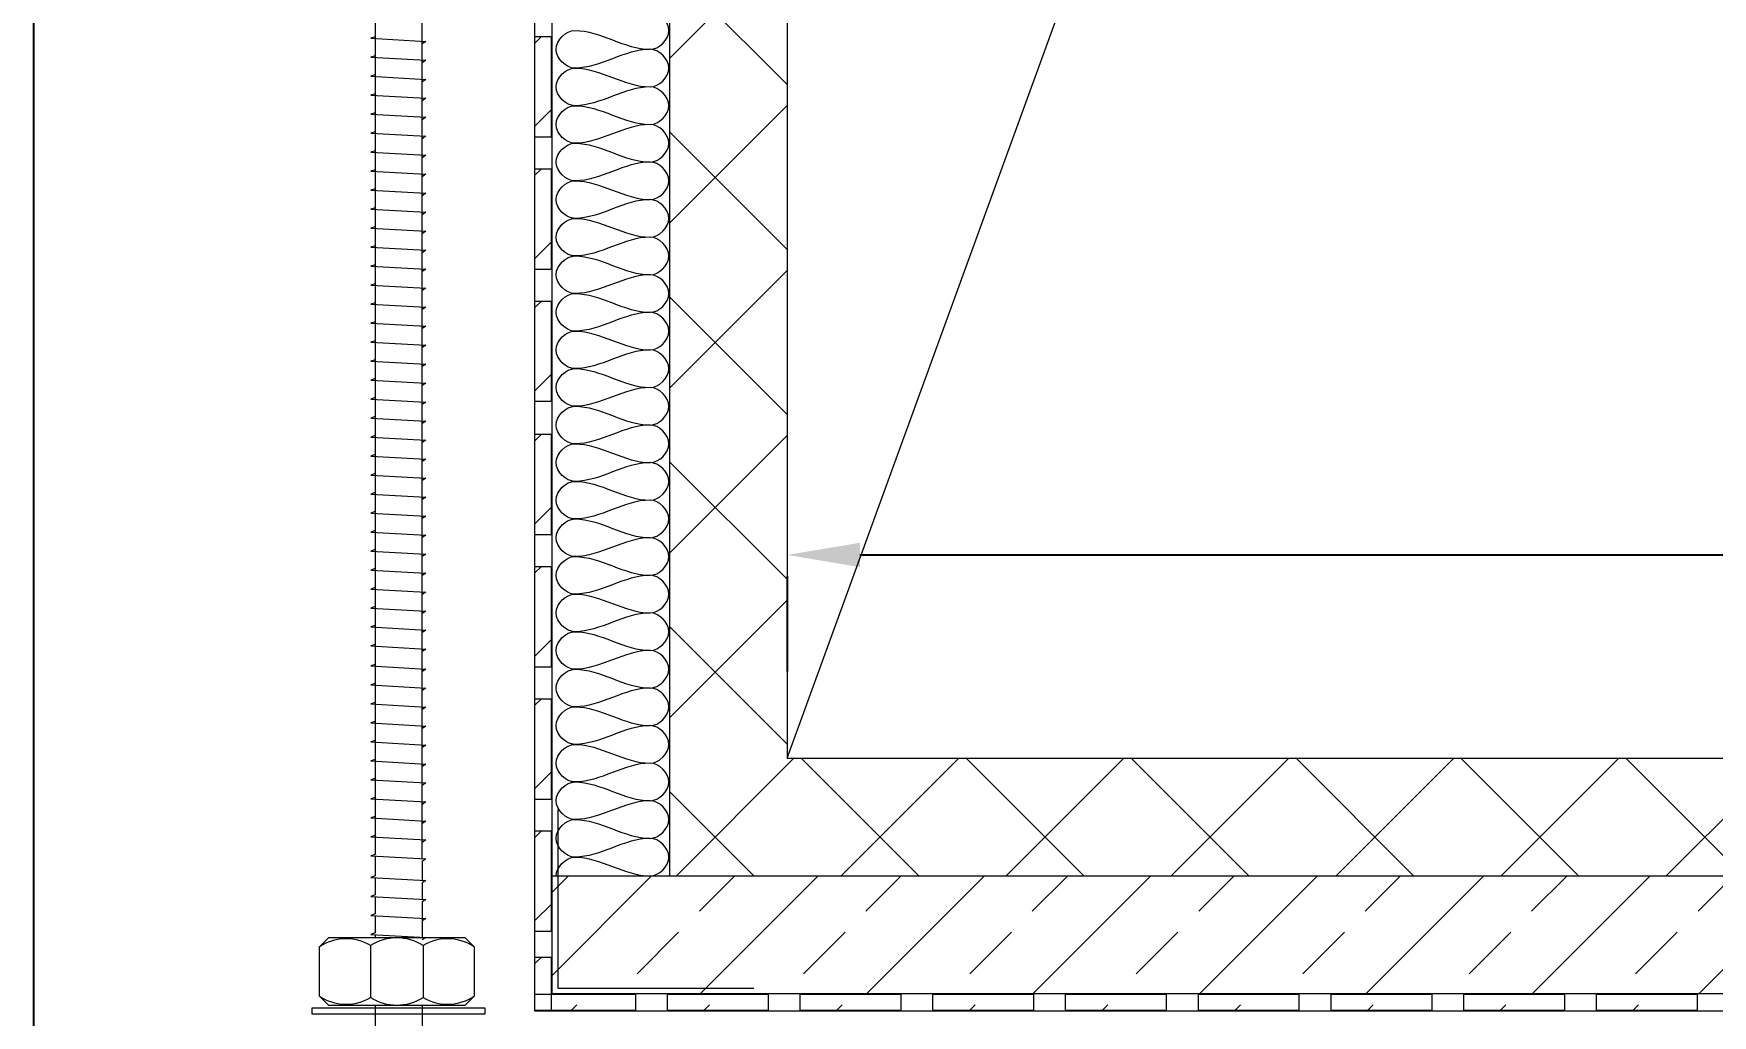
# Model space of a CAD drawing. Header units: millimetres. Extents: x -9226 to 166212, y -13 to 97274.
# Drawn here: x 63477 to 67794, y 31446 to 33972 of the extents above; entities that cross this region are included whole.
import ezdxf

# ---------------------------------------------------------------- set-up
doc = ezdxf.new("R2010")
doc.units = ezdxf.units.MM
doc.layers.get('0').update_dxf_attribs({"color": 8})
doc.layers.get('Defpoints').update_dxf_attribs({"color": 8})
for name, color, linetype, lineweight in [('A-ANNO-DIMS', 8, 'Continuous', 9), ('A-DETL-GENF', 7, 'Continuous', 9), ('A-DETL-THIN', 8, 'Continuous', 5)]:
    doc.layers.add(name, color=color, linetype=linetype, lineweight=lineweight)
doc.layers.add('A-DETL', color=7, linetype='Continuous', lineweight=9, true_color=0x00a600)
doc.styles.add('Arial Narrow_1', font='ARIALN.TTF', dxfattribs={"height": 187.5})
doc.dimstyles.new('NEC-AR-DIM-PLAN-GENERIC-1_5', dxfattribs={"dimscale": 304.8, "dimtxt": 191.893308, "dimasz": 0.615157, "dimexe": 0.984252, "dimexo": 0.615157, "dimgap": 0.615157, "dimtad": 1, "dimdec": 0, "dimzin": 0, "dimdsep": 46, "dimtxsty": 'Arial Narrow_1', "dimsah": 1, "dimcen": 0.09, "dimazin": 0, "dimtfac": 1, "dimtdec": 4, "dimtix": 1, "dimtmove": 0, "dimatfit": 3, "dimfxl": 1, "dimtvp": 1, "dimtolj": 1, "dimtzin": 0, "dimarcsym": 2})
pattern_1 = [(45, (-411855.86, 20237.43), (428.04002, 0), [605.34, 0, 0, 0]), (45, (-411481.34, 20397.95), (428.04002, 0), [151.313, -454.027]), (45, (-411320.82, 20558.48), (428.04002, 0), [151.313, -454.027]), (45, (-411641.87, 20237.43), (428.04002, 0), [151.313, -454.027])]

# ---------------------------------------------------------------- blocks, each defined once
blk = doc.blocks.new('*D325')
at = {"layer": 'A-ANNO-DIMS', "color": 0, "lineweight": -2, "transparency": 16777216}
for p, q in [((65601.9, 32631.1), (71279.4, 32631.1)), ((65414.4, 32576.1), (65414.4, 32331.1)), ((71466.9, 32576.1), (71466.9, 32331.1))]:
    blk.add_line(p, q, dxfattribs=at)
at = {"layer": 'A-ANNO-DIMS', "color": 0, "transparency": 16777216}
for points in [[(65601.9, 32662.3), (65601.9, 32599.8), (65414.4, 32631.1)], [(71279.4, 32662.3), (71279.4, 32599.8), (71466.9, 32631.1)]]:
    blk.add_solid(points, dxfattribs=at)
at = {"layer": 'Defpoints', "color": 0, "transparency": 16777216}
for p in [(65414.4, 32763.6), (71466.9, 32763.6), (71466.9, 32631.1)]:
    blk.add_point(p, dxfattribs=at)
at = {"layer": 'A-ANNO-DIMS', "color": 0, "transparency": 16777216, "insert": (68440.6, 32929.9), "char_height": 187.5, "attachment_point": 5, "style": 'Arial Narrow_1'}
blk.add_mtext('\\A1;\u206d', dxfattribs=at)

msp = doc.modelspace()

# ---------------------------------------------------------------- hatches: boundary and pattern name
at = {"layer": 'A-DETL-GENF'}
h = msp.add_hatch(dxfattribs=at)
h.set_pattern_fill('FP_26', style=0, pattern_type=2)
h.set_pattern_definition([(45, (-411855.86, 20237.43), (-212.13203, 212.13203), []), (135, (-411855.86, 20237.43), (-212.13203, -212.13203), [])])
h.paths.add_polyline_path([(65957, 31805.3), (71769.5, 31805.3), (71769.5, 36042.1), (65111.7, 36042.1), (65111.7, 31805.3)])
h.paths.add_polyline_path([(65957, 32107.9), (65414.4, 32107.9), (65414.4, 35739.4), (71466.9, 35739.4), (71466.9, 32107.9)])
h = msp.add_hatch(dxfattribs=at)
h.set_pattern_fill('FP_56', style=0, pattern_type=2)
h.set_pattern_definition([(45, (-411855.86, 22605.6), (428.04002, 0), [605.34, 0, 0, 0]), (45, (-411481.34, 22766.13), (428.04002, 0), [151.313, -454.027]), (45, (-411320.82, 22926.65), (428.04002, 0), [151.313, -454.027]), (45, (-411641.87, 22605.6), (428.04002, 0), [151.313, -454.027])])
h.paths.add_polyline_path([(64807.9, 33705.9), (64807.9, 33964.6), (64766.2, 33964.6), (64766.2, 33705.9)])
h = msp.add_hatch(dxfattribs=at)
h.set_pattern_fill('FP_55', style=0, pattern_type=2)
h.set_pattern_definition([(45, (-411855.86, 22265.37), (428.04002, 0), [605.34, 0, 0, 0]), (45, (-411481.34, 22425.9), (428.04002, 0), [151.313, -454.027]), (45, (-411320.82, 22586.4), (428.04002, 0), [151.313, -454.027]), (45, (-411641.87, 22265.37), (428.04002, 0), [151.313, -454.027])])
h.paths.add_polyline_path([(64807.9, 33365.6), (64807.9, 33624.4), (64766.2, 33624.4), (64766.2, 33365.6)])
h = msp.add_hatch(dxfattribs=at)
h.set_pattern_fill('FP_54', style=0, pattern_type=2)
h.set_pattern_definition([(45, (-411855.86, 21925.13), (428.04002, 0), [605.34, 0, 0, 0]), (45, (-411481.34, 22085.65), (428.04002, 0), [151.313, -454.027]), (45, (-411320.82, 22246.18), (428.04002, 0), [151.313, -454.027]), (45, (-411641.87, 21925.13), (428.04002, 0), [151.313, -454.027])])
h.paths.add_polyline_path([(64807.9, 33025.4), (64807.9, 33284.2), (64766.2, 33284.2), (64766.2, 33025.4)])
h = msp.add_hatch(dxfattribs=at)
h.set_pattern_fill('FP_53', style=0, pattern_type=2)
h.set_pattern_definition([(45, (-411855.86, 21582.44), (428.04002, 0), [605.34, 0, 0, 0]), (45, (-411481.34, 21742.96), (428.04002, 0), [151.313, -454.027]), (45, (-411320.82, 21903.48), (428.04002, 0), [151.313, -454.027]), (45, (-411641.87, 21582.44), (428.04002, 0), [151.313, -454.027])])
h.paths.add_polyline_path([(64807.9, 32682.7), (64807.9, 32941.5), (64766.2, 32941.5), (64766.2, 32682.7)])
h = msp.add_hatch(dxfattribs=at)
h.set_pattern_fill('FP_52', style=0, pattern_type=2)
h.set_pattern_definition([(45, (-411855.86, 21242.2), (428.04002, 0), [605.34, 0, 0, 0]), (45, (-411481.34, 21402.72), (428.04002, 0), [151.313, -454.027]), (45, (-411320.82, 21563.24), (428.04002, 0), [151.313, -454.027]), (45, (-411641.87, 21242.2), (428.04002, 0), [151.313, -454.027])])
h.paths.add_polyline_path([(64807.9, 32342.5), (64807.9, 32601.2), (64766.2, 32601.2), (64766.2, 32342.5)])
h = msp.add_hatch(dxfattribs=at)
h.set_pattern_fill('FP_51', style=0, pattern_type=2)
h.set_pattern_definition([(45, (-411855.86, 20901.96), (428.04002, 0), [605.34, 0, 0, 0]), (45, (-411481.34, 21062.48), (428.04002, 0), [151.313, -454.027]), (45, (-411320.82, 21223), (428.04002, 0), [151.313, -454.027]), (45, (-411641.87, 20901.96), (428.04002, 0), [151.313, -454.027])])
h.paths.add_polyline_path([(64807.9, 32002.2), (64807.9, 32261), (64766.2, 32261), (64766.2, 32002.2)])
h = msp.add_hatch(dxfattribs=at)
h.set_pattern_fill('FP_50', style=0, pattern_type=2)
h.set_pattern_definition([(45, (-411855.86, 20561.72), (428.04002, 0), [605.34, 0, 0, 0]), (45, (-411481.34, 20722.25), (428.04002, 0), [151.313, -454.027]), (45, (-411320.82, 20882.77), (428.04002, 0), [151.313, -454.027]), (45, (-411641.87, 20561.72), (428.04002, 0), [151.313, -454.027])])
h.paths.add_polyline_path([(64807.9, 31662), (64807.9, 31920.8), (64766.2, 31920.8), (64766.2, 31662)])
h = msp.add_hatch(dxfattribs=at)
h.set_pattern_fill('FP_27', style=0, pattern_type=2)
h.set_pattern_definition([(45, (-415179.13, 21548), (428.04002, 0), [605.34, 0, 0, 0]), (45, (-414804.6, 21708.5), (428.04002, 0), [151.313, -454.027]), (45, (-414644.1, 21869.04), (428.04002, 0), [151.313, -454.027]), (45, (-414965.14, 21548), (428.04002, 0), [151.313, -454.027])])
h.paths.add_polyline_path([(64809.1, 31502.7), (72072.2, 31502.7), (72072.2, 31805.3), (64809.1, 31805.3)])
h = msp.add_hatch(dxfattribs=at)
h.set_pattern_fill('FP_28', style=0, pattern_type=2)
h.set_pattern_definition(pattern_1)
h.paths.add_polyline_path([(64807.9, 31500.9), (64807.9, 31596.5), (64766.2, 31596.5), (64766.2, 31500.9)])
h = msp.add_hatch(dxfattribs=at)
h.set_pattern_fill('FP_28', style=0, pattern_type=2)
h.set_pattern_definition(pattern_1)
h.paths.add_polyline_path([(65024.5, 31459.2), (65024.5, 31500.9), (64765.7, 31500.9), (64765.7, 31459.2)])
h = msp.add_hatch(dxfattribs=at)
h.set_pattern_fill('FP_29', style=0, pattern_type=2)
h.set_pattern_definition([(45, (-411514.56, 20237.43), (428.04002, 0), [605.34, 0, 0, 0]), (45, (-411140.04, 20397.95), (428.04002, 0), [151.313, -454.027]), (45, (-410979.52, 20558.48), (428.04002, 0), [151.313, -454.027]), (45, (-411300.57, 20237.43), (428.04002, 0), [151.313, -454.027])])
h.paths.add_polyline_path([(65365.8, 31459.2), (65365.8, 31500.9), (65107, 31500.9), (65107, 31459.2)])
h = msp.add_hatch(dxfattribs=at)
h.set_pattern_fill('FP_30', style=0, pattern_type=2)
h.set_pattern_definition([(45, (-411173.26, 20237.43), (428.04002, 0), [605.34, 0, 0, 0]), (45, (-410798.75, 20397.95), (428.04002, 0), [151.313, -454.027]), (45, (-410638.22, 20558.48), (428.04002, 0), [151.313, -454.027]), (45, (-410959.27, 20237.43), (428.04002, 0), [151.313, -454.027])])
h.paths.add_polyline_path([(65707.1, 31459.2), (65707.1, 31500.9), (65448.3, 31500.9), (65448.3, 31459.2)])
h = msp.add_hatch(dxfattribs=at)
h.set_pattern_fill('FP_31', style=0, pattern_type=2)
h.set_pattern_definition([(45, (-410831.96, 20237.43), (428.04002, 0), [605.34, 0, 0, 0]), (45, (-410457.45, 20397.95), (428.04002, 0), [151.313, -454.027]), (45, (-410296.93, 20558.48), (428.04002, 0), [151.313, -454.027]), (45, (-410617.97, 20237.43), (428.04002, 0), [151.313, -454.027])])
h.paths.add_polyline_path([(66048.4, 31459.2), (66048.4, 31500.9), (65789.6, 31500.9), (65789.6, 31459.2), (65957, 31459.2)])
h = msp.add_hatch(dxfattribs=at)
h.set_pattern_fill('FP_32', style=0, pattern_type=2)
h.set_pattern_definition([(45, (-410490.66, 20237.43), (428.04002, 0), [605.34, 0, 0, 0]), (45, (-410116.15, 20397.95), (428.04002, 0), [151.313, -454.027]), (45, (-409955.63, 20558.48), (428.04002, 0), [151.313, -454.027]), (45, (-410276.67, 20237.43), (428.04002, 0), [151.313, -454.027])])
h.paths.add_polyline_path([(66389.7, 31459.2), (66389.7, 31500.9), (66130.9, 31500.9), (66130.9, 31459.2)])
h = msp.add_hatch(dxfattribs=at)
h.set_pattern_fill('FP_33', style=0, pattern_type=2)
h.set_pattern_definition([(45, (-410149.36, 20237.43), (428.04002, 0), [605.34, 0, 0, 0]), (45, (-409774.85, 20397.95), (428.04002, 0), [151.313, -454.027]), (45, (-409614.33, 20558.48), (428.04002, 0), [151.313, -454.027]), (45, (-409935.37, 20237.43), (428.04002, 0), [151.313, -454.027])])
h.paths.add_polyline_path([(66731, 31459.2), (66731, 31500.9), (66472.2, 31500.9), (66472.2, 31459.2)])
h = msp.add_hatch(dxfattribs=at)
h.set_pattern_fill('FP_34', style=0, pattern_type=2)
h.set_pattern_definition([(45, (-409808.07, 20237.43), (428.04002, 0), [605.34, 0, 0, 0]), (45, (-409433.55, 20397.95), (428.04002, 0), [151.313, -454.027]), (45, (-409273.03, 20558.48), (428.04002, 0), [151.313, -454.027]), (45, (-409594.08, 20237.43), (428.04002, 0), [151.313, -454.027])])
h.paths.add_polyline_path([(67072.3, 31459.2), (67072.3, 31500.9), (66813.5, 31500.9), (66813.5, 31459.2)])
h = msp.add_hatch(dxfattribs=at)
h.set_pattern_fill('FP_35', style=0, pattern_type=2)
h.set_pattern_definition([(45, (-409466.77, 20237.43), (428.04002, 0), [605.34, 0, 0, 0]), (45, (-409092.26, 20397.95), (428.04002, 0), [151.313, -454.027]), (45, (-408931.73, 20558.48), (428.04002, 0), [151.313, -454.027]), (45, (-409252.78, 20237.43), (428.04002, 0), [151.313, -454.027])])
h.paths.add_polyline_path([(67413.6, 31459.2), (67413.6, 31500.9), (67154.8, 31500.9), (67154.8, 31459.2)])
h = msp.add_hatch(dxfattribs=at)
h.set_pattern_fill('FP_36', style=0, pattern_type=2)
h.set_pattern_definition([(45, (-409125.47, 20237.43), (428.04002, 0), [605.34, 0, 0, 0]), (45, (-408750.96, 20397.95), (428.04002, 0), [151.313, -454.027]), (45, (-408590.43, 20558.48), (428.04002, 0), [151.313, -454.027]), (45, (-408911.48, 20237.43), (428.04002, 0), [151.313, -454.027])])
h.paths.add_polyline_path([(67754.9, 31459.2), (67754.9, 31500.9), (67496.1, 31500.9), (67496.1, 31459.2)])

# ---------------------------------------------------------------- linework, layer by layer
at = {"color": 7, "elevation": -6.8}
msp.add_lwpolyline([(63476.7, 40234.6), (63476.7, 26890.4)], dxfattribs=at)
at = {"layer": 'A-DETL', "color": 7}
for points in [[(65062.3, 33931.9, -6.8), (65085.1, 33931.9, -6.8), (65136.2, 33980.3, -6.8), (65085.1, 34028.6, -6.8), (65062.3, 34028.6, -6.8)], [(64869, 33883.6, -6.8), (64846.2, 33883.6, -6.8), (64795.1, 33931.9, -6.8), (64846.2, 33980.3, -6.8), (64869, 33980.3, -6.8)], [(64869, 33980.3, -6.8), (64935.4, 33980.3, -6.8), (64995.9, 33931.9, -6.8), (65062.3, 33931.9, -6.8)], [(65062.3, 33931.9, -6.8), (64995.9, 33931.9, -6.8), (64935.4, 33883.6, -6.8), (64869, 33883.6, -6.8)], [(65062.3, 33835.3, -6.8), (65085.1, 33835.3, -6.8), (65136.2, 33883.6, -6.8), (65085.1, 33931.9, -6.8), (65062.3, 33931.9, -6.8)], [(64869, 33786.9, -6.8), (64846.2, 33786.9, -6.8), (64795.1, 33835.3, -6.8), (64846.2, 33883.6, -6.8), (64869, 33883.6, -6.8)], [(64869, 33883.6, -6.8), (64935.4, 33883.6, -6.8), (64995.9, 33835.3, -6.8), (65062.3, 33835.3, -6.8)], [(65062.3, 33835.3, -6.8), (64995.9, 33835.3, -6.8), (64935.4, 33786.9, -6.8), (64869, 33786.9, -6.8)], [(65062.3, 33738.6, -6.8), (65085.1, 33738.6, -6.8), (65136.2, 33786.9, -6.8), (65085.1, 33835.3, -6.8), (65062.3, 33835.3, -6.8)], [(64869, 33690.3, -6.8), (64846.2, 33690.3, -6.8), (64795.1, 33738.6, -6.8), (64846.2, 33786.9, -6.8), (64869, 33786.9, -6.8)], [(64869, 33786.9, -6.8), (64935.4, 33786.9, -6.8), (64995.9, 33738.6, -6.8), (65062.3, 33738.6, -6.8)], [(65062.3, 33738.6, -6.8), (64995.9, 33738.6, -6.8), (64935.4, 33690.3, -6.8), (64869, 33690.3, -6.8)], [(65062.3, 33641.9, -6.8), (65085.1, 33641.9, -6.8), (65136.2, 33690.3, -6.8), (65085.1, 33738.6, -6.8), (65062.3, 33738.6, -6.8)], [(64869, 33593.6, -6.8), (64846.2, 33593.6, -6.8), (64795.1, 33641.9, -6.8), (64846.2, 33690.3, -6.8), (64869, 33690.3, -6.8)], [(64869, 33690.3, -6.8), (64935.4, 33690.3, -6.8), (64995.9, 33641.9, -6.8), (65062.3, 33641.9, -6.8)], [(65062.3, 33641.9, -6.8), (64995.9, 33641.9, -6.8), (64935.4, 33593.6, -6.8), (64869, 33593.6, -6.8)], [(65062.3, 33545.3, -6.8), (65085.1, 33545.3, -6.8), (65136.2, 33593.6, -6.8), (65085.1, 33641.9, -6.8), (65062.3, 33641.9, -6.8)], [(64869, 33496.9, -6.8), (64846.2, 33496.9, -6.8), (64795.1, 33545.3, -6.8), (64846.2, 33593.6, -6.8), (64869, 33593.6, -6.8)], [(64869, 33593.6, -6.8), (64935.4, 33593.6, -6.8), (64995.9, 33545.3, -6.8), (65062.3, 33545.3, -6.8)], [(65062.3, 33545.3, -6.8), (64995.9, 33545.3, -6.8), (64935.4, 33496.9, -6.8), (64869, 33496.9, -6.8)], [(65062.3, 33448.6, -6.8), (65085.1, 33448.6, -6.8), (65136.2, 33496.9, -6.8), (65085.1, 33545.3, -6.8), (65062.3, 33545.3, -6.8)], [(64869, 33400.3, -6.8), (64846.2, 33400.3, -6.8), (64795.1, 33448.6, -6.8), (64846.2, 33496.9, -6.8), (64869, 33496.9, -6.8)], [(64869, 33496.9, -6.8), (64935.4, 33496.9, -6.8), (64995.9, 33448.6, -6.8), (65062.3, 33448.6, -6.8)], [(65062.3, 33448.6, -6.8), (64995.9, 33448.6, -6.8), (64935.4, 33400.3, -6.8), (64869, 33400.3, -6.8)], [(65062.3, 33351.9, -6.8), (65085.1, 33351.9, -6.8), (65136.2, 33400.3, -6.8), (65085.1, 33448.6, -6.8), (65062.3, 33448.6, -6.8)], [(64869, 33303.6, -6.8), (64846.2, 33303.6, -6.8), (64795.1, 33351.9, -6.8), (64846.2, 33400.3, -6.8), (64869, 33400.3, -6.8)], [(64869, 33400.3, -6.8), (64935.4, 33400.3, -6.8), (64995.9, 33351.9, -6.8), (65062.3, 33351.9, -6.8)], [(65062.3, 33351.9, -6.8), (64995.9, 33351.9, -6.8), (64935.4, 33303.6, -6.8), (64869, 33303.6, -6.8)], [(65062.3, 33255.3, -6.8), (65085.1, 33255.3, -6.8), (65136.2, 33303.6, -6.8), (65085.1, 33351.9, -6.8), (65062.3, 33351.9, -6.8)], [(64869, 33206.9, -6.8), (64846.2, 33206.9, -6.8), (64795.1, 33255.3, -6.8), (64846.2, 33303.6, -6.8), (64869, 33303.6, -6.8)], [(64869, 33303.6, -6.8), (64935.4, 33303.6, -6.8), (64995.9, 33255.3, -6.8), (65062.3, 33255.3, -6.8)], [(65062.3, 33255.3, -6.8), (64995.9, 33255.3, -6.8), (64935.4, 33206.9, -6.8), (64869, 33206.9, -6.8)], [(65062.3, 33158.6, -6.8), (65085.1, 33158.6, -6.8), (65136.2, 33206.9, -6.8), (65085.1, 33255.3, -6.8), (65062.3, 33255.3, -6.8)], [(64869, 33110.3, -6.8), (64846.2, 33110.3, -6.8), (64795.1, 33158.6, -6.8), (64846.2, 33206.9, -6.8), (64869, 33206.9, -6.8)], [(64869, 33206.9, -6.8), (64935.4, 33206.9, -6.8), (64995.9, 33158.6, -6.8), (65062.3, 33158.6, -6.8)], [(65062.3, 33158.6, -6.8), (64995.9, 33158.6, -6.8), (64935.4, 33110.3, -6.8), (64869, 33110.3, -6.8)], [(65062.3, 33061.9, -6.8), (65085.1, 33061.9, -6.8), (65136.2, 33110.3, -6.8), (65085.1, 33158.6, -6.8), (65062.3, 33158.6, -6.8)], [(64869, 33013.6, -6.8), (64846.2, 33013.6, -6.8), (64795.1, 33061.9, -6.8), (64846.2, 33110.3, -6.8), (64869, 33110.3, -6.8)], [(64869, 33110.3, -6.8), (64935.4, 33110.3, -6.8), (64995.9, 33061.9, -6.8), (65062.3, 33061.9, -6.8)], [(65062.3, 33061.9, -6.8), (64995.9, 33061.9, -6.8), (64935.4, 33013.6, -6.8), (64869, 33013.6, -6.8)], [(65062.3, 32965.3, -6.8), (65085.1, 32965.3, -6.8), (65136.2, 33013.6, -6.8), (65085.1, 33061.9, -6.8), (65062.3, 33061.9, -6.8)], [(64869, 32916.9, -6.8), (64846.2, 32916.9, -6.8), (64795.1, 32965.3, -6.8), (64846.2, 33013.6, -6.8), (64869, 33013.6, -6.8)], [(64869, 33013.6, -6.8), (64935.4, 33013.6, -6.8), (64995.9, 32965.3, -6.8), (65062.3, 32965.3, -6.8)], [(65062.3, 32965.3, -6.8), (64995.9, 32965.3, -6.8), (64935.4, 32916.9, -6.8), (64869, 32916.9, -6.8)], [(65062.3, 32868.6, -6.8), (65085.1, 32868.6, -6.8), (65136.2, 32916.9, -6.8), (65085.1, 32965.3, -6.8), (65062.3, 32965.3, -6.8)], [(64869, 32820.3, -6.8), (64846.2, 32820.3, -6.8), (64795.1, 32868.6, -6.8), (64846.2, 32916.9, -6.8), (64869, 32916.9, -6.8)], [(64869, 32916.9, -6.8), (64935.4, 32916.9, -6.8), (64995.9, 32868.6, -6.8), (65062.3, 32868.6, -6.8)], [(65062.3, 32868.6, -6.8), (64995.9, 32868.6, -6.8), (64935.4, 32820.3, -6.8), (64869, 32820.3, -6.8)], [(65062.3, 32771.9, -6.8), (65085.1, 32771.9, -6.8), (65136.2, 32820.3, -6.8), (65085.1, 32868.6, -6.8), (65062.3, 32868.6, -6.8)], [(64869, 32723.6, -6.8), (64846.2, 32723.6, -6.8), (64795.1, 32771.9, -6.8), (64846.2, 32820.3, -6.8), (64869, 32820.3, -6.8)], [(64869, 32820.3, -6.8), (64935.4, 32820.3, -6.8), (64995.9, 32771.9, -6.8), (65062.3, 32771.9, -6.8)], [(65062.3, 32771.9, -6.8), (64995.9, 32771.9, -6.8), (64935.4, 32723.6, -6.8), (64869, 32723.6, -6.8)], [(65062.3, 32675.3, -6.8), (65085.1, 32675.3, -6.8), (65136.2, 32723.6, -6.8), (65085.1, 32771.9, -6.8), (65062.3, 32771.9, -6.8)], [(64869, 32626.9, -6.8), (64846.2, 32626.9, -6.8), (64795.1, 32675.3, -6.8), (64846.2, 32723.6, -6.8), (64869, 32723.6, -6.8)], [(64869, 32723.6, -6.8), (64935.4, 32723.6, -6.8), (64995.9, 32675.3, -6.8), (65062.3, 32675.3, -6.8)], [(65062.3, 32675.3, -6.8), (64995.9, 32675.3, -6.8), (64935.4, 32626.9, -6.8), (64869, 32626.9, -6.8)], [(65062.3, 32578.6, -6.8), (65085.1, 32578.6, -6.8), (65136.2, 32626.9, -6.8), (65085.1, 32675.3, -6.8), (65062.3, 32675.3, -6.8)], [(64869, 32530.3, -6.8), (64846.2, 32530.3, -6.8), (64795.1, 32578.6, -6.8), (64846.2, 32626.9, -6.8), (64869, 32626.9, -6.8)], [(64869, 32626.9, -6.8), (64935.4, 32626.9, -6.8), (64995.9, 32578.6, -6.8), (65062.3, 32578.6, -6.8)], [(65062.3, 32578.6, -6.8), (64995.9, 32578.6, -6.8), (64935.4, 32530.3, -6.8), (64869, 32530.3, -6.8)], [(65062.3, 32481.9, -6.8), (65085.1, 32481.9, -6.8), (65136.2, 32530.3, -6.8), (65085.1, 32578.6, -6.8), (65062.3, 32578.6, -6.8)], [(64869, 32433.6, -6.8), (64846.2, 32433.6, -6.8), (64795.1, 32481.9, -6.8), (64846.2, 32530.3, -6.8), (64869, 32530.3, -6.8)], [(64869, 32530.3, -6.8), (64935.4, 32530.3, -6.8), (64995.9, 32481.9, -6.8), (65062.3, 32481.9, -6.8)], [(65062.3, 32481.9, -6.8), (64995.9, 32481.9, -6.8), (64935.4, 32433.6, -6.8), (64869, 32433.6, -6.8)], [(65062.3, 32385.3, -6.8), (65085.1, 32385.3, -6.8), (65136.2, 32433.6, -6.8), (65085.1, 32481.9, -6.8), (65062.3, 32481.9, -6.8)], [(64869, 32336.9, -6.8), (64846.2, 32336.9, -6.8), (64795.1, 32385.3, -6.8), (64846.2, 32433.6, -6.8), (64869, 32433.6, -6.8)], [(64869, 32433.6, -6.8), (64935.4, 32433.6, -6.8), (64995.9, 32385.3, -6.8), (65062.3, 32385.3, -6.8)], [(65062.3, 32385.3, -6.8), (64995.9, 32385.3, -6.8), (64935.4, 32336.9, -6.8), (64869, 32336.9, -6.8)], [(65062.3, 32288.6, -6.8), (65085.1, 32288.6, -6.8), (65136.2, 32336.9, -6.8), (65085.1, 32385.3, -6.8), (65062.3, 32385.3, -6.8)], [(64869, 32240.3, -6.8), (64846.2, 32240.3, -6.8), (64795.1, 32288.6, -6.8), (64846.2, 32336.9, -6.8), (64869, 32336.9, -6.8)], [(64869, 32336.9, -6.8), (64935.4, 32336.9, -6.8), (64995.9, 32288.6, -6.8), (65062.3, 32288.6, -6.8)], [(65062.3, 32288.6, -6.8), (64995.9, 32288.6, -6.8), (64935.4, 32240.3, -6.8), (64869, 32240.3, -6.8)], [(65062.3, 32191.9, -6.8), (65085.1, 32191.9, -6.8), (65136.2, 32240.3, -6.8), (65085.1, 32288.6, -6.8), (65062.3, 32288.6, -6.8)], [(64869, 32143.6, -6.8), (64846.2, 32143.6, -6.8), (64795.1, 32191.9, -6.8), (64846.2, 32240.3, -6.8), (64869, 32240.3, -6.8)], [(64869, 32240.3, -6.8), (64935.4, 32240.3, -6.8), (64995.9, 32191.9, -6.8), (65062.3, 32191.9, -6.8)], [(65062.3, 32191.9, -6.8), (64995.9, 32191.9, -6.8), (64935.4, 32143.6, -6.8), (64869, 32143.6, -6.8)], [(65062.3, 32095.3, -6.8), (65085.1, 32095.3, -6.8), (65136.2, 32143.6, -6.8), (65085.1, 32191.9, -6.8), (65062.3, 32191.9, -6.8)], [(64869, 32046.9, -6.8), (64846.2, 32046.9, -6.8), (64795.1, 32095.3, -6.8), (64846.2, 32143.6, -6.8), (64869, 32143.6, -6.8)], [(64869, 32143.6, -6.8), (64935.4, 32143.6, -6.8), (64995.9, 32095.3, -6.8), (65062.3, 32095.3, -6.8)], [(65062.3, 32095.3, -6.8), (64995.9, 32095.3, -6.8), (64935.4, 32046.9, -6.8), (64869, 32046.9, -6.8)], [(65062.3, 31998.6, -6.8), (65085.1, 31998.6, -6.8), (65136.2, 32046.9, -6.8), (65085.1, 32095.3, -6.8), (65062.3, 32095.3, -6.8)], [(64869, 31950.3, -6.8), (64846.2, 31950.3, -6.8), (64795.1, 31998.6, -6.8), (64846.2, 32046.9, -6.8), (64869, 32046.9, -6.8)], [(64869, 32046.9, -6.8), (64935.4, 32046.9, -6.8), (64995.9, 31998.6, -6.8), (65062.3, 31998.6, -6.8)], [(65062.3, 31998.6, -6.8), (64995.9, 31998.6, -6.8), (64935.4, 31950.3, -6.8), (64869, 31950.3, -6.8)], [(65062.3, 31901.9, -6.8), (65085.1, 31901.9, -6.8), (65136.2, 31950.3, -6.8), (65085.1, 31998.6, -6.8), (65062.3, 31998.6, -6.8)], [(64869, 31853.6, -6.8), (64846.2, 31853.6, -6.8), (64795.1, 31901.9, -6.8), (64846.2, 31950.3, -6.8), (64869, 31950.3, -6.8)], [(64869, 31950.3, -6.8), (64935.4, 31950.3, -6.8), (64995.9, 31901.9, -6.8), (65062.3, 31901.9, -6.8)], [(65062.3, 31901.9, -6.8), (64995.9, 31901.9, -6.8), (64935.4, 31853.6, -6.8), (64869, 31853.6, -6.8)], [(65062.3, 31805.3, -6.8), (65085.1, 31805.3, -6.8), (65136.2, 31853.6, -6.8), (65085.1, 31901.9, -6.8), (65062.3, 31901.9, -6.8)], [(64820.7, 31805.3, -6.8), (64820.7, 31828.1, -6.8), (64846.2, 31853.6, -6.8), (64869, 31853.6, -6.8)], [(64869, 31853.6, -6.8), (64935.4, 31853.6, -6.8), (64995.9, 31805.3, -6.8), (65062.3, 31805.3, -6.8)]]:
    msp.add_open_spline(points, degree=3, dxfattribs=at)
at = {"layer": 'A-DETL-THIN', "color": 7}
for p, q in [((64355.2, 37434.8, -6.8), (64355.2, 31860.4, -6.8)), ((64476.2, 31849.3, -6.8), (64476.2, 37434.8, -6.8)), ((64764.5, 36389.3, -6.8), (64764.5, 31458.1, -6.8)), ((64809.1, 36344.7, -6.8), (64809.1, 31502.7, -6.8)), ((65111.7, 36344.7, -6.8), (65111.7, 31805.3, -6.8)), ((65414.4, 35739.4, -6.8), (65414.4, 32107.9, -6.8)), ((65414.4, 32107.9, -6.8), (66400.5, 34815.7, -6.8)), ((64355.5, 33964.1, -6.8), (64344.2, 33960.4, -6.8)), ((64344.2, 33960.4, -6.8), (64485.7, 33952.4, -6.8)), ((64485.7, 33952.4, -6.8), (64475.9, 33946.2, -6.8)), ((64766.2, 33705.9, -6.8), (64766.2, 33964.6, -6.8)), ((64766.2, 33964.6, -6.8), (64807.9, 33964.6, -6.8)), ((64807.9, 33964.6, -6.8), (64807.9, 33705.9, -6.8)), ((64355.5, 33915.2, -6.8), (64344.2, 33911.5, -6.8)), ((64344.2, 33911.5, -6.8), (64485.7, 33903.6, -6.8)), ((64485.7, 33903.6, -6.8), (64475.9, 33897.3, -6.8)), ((64355.5, 33866.4, -6.8), (64344.2, 33862.7, -6.8)), ((64344.2, 33862.7, -6.8), (64485.7, 33854.7, -6.8)), ((64485.7, 33854.7, -6.8), (64475.9, 33848.5, -6.8)), ((64355.5, 33817.5, -6.8), (64344.2, 33813.8, -6.8)), ((64344.2, 33813.8, -6.8), (64485.7, 33805.9, -6.8)), ((64355.5, 33768.7, -6.8), (64344.2, 33764.9, -6.8)), ((64344.2, 33764.9, -6.8), (64485.7, 33757, -6.8)), ((64485.7, 33805.9, -6.8), (64475.9, 33799.6, -6.8)), ((64485.7, 33757, -6.8), (64475.9, 33750.8, -6.8)), ((64355.5, 33719.8, -6.8), (64344.2, 33716.1, -6.8)), ((64344.2, 33716.1, -6.8), (64485.7, 33708.1, -6.8)), ((64485.7, 33708.1, -6.8), (64475.9, 33701.9, -6.8)), ((64807.9, 33705.9, -6.8), (64766.2, 33705.9, -6.8)), ((64355.5, 33670.9, -6.8), (64344.2, 33667.2, -6.8)), ((64344.2, 33667.2, -6.8), (64485.7, 33659.3, -6.8)), ((64485.7, 33659.3, -6.8), (64475.9, 33653, -6.8)), ((64355.5, 33622.1, -6.8), (64344.2, 33618.3, -6.8)), ((64344.2, 33618.3, -6.8), (64485.7, 33610.4, -6.8)), ((64485.7, 33610.4, -6.8), (64475.9, 33604.2, -6.8)), ((64766.2, 33365.6, -6.8), (64766.2, 33624.4, -6.8)), ((64766.2, 33624.4, -6.8), (64807.9, 33624.4, -6.8)), ((64807.9, 33624.4, -6.8), (64807.9, 33365.6, -6.8)), ((64355.5, 33573.2, -6.8), (64344.2, 33569.5, -6.8)), ((64344.2, 33569.5, -6.8), (64485.7, 33561.6, -6.8)), ((64485.7, 33561.6, -6.8), (64475.9, 33555.3, -6.8)), ((64355.5, 33524.3, -6.8), (64344.2, 33520.6, -6.8)), ((64344.2, 33520.6, -6.8), (64485.7, 33512.7, -6.8)), ((64485.7, 33512.7, -6.8), (64475.9, 33506.4, -6.8)), ((64355.5, 33475.5, -6.8), (64344.2, 33471.8, -6.8)), ((64344.2, 33471.8, -6.8), (64485.7, 33463.8, -6.8)), ((64485.7, 33463.8, -6.8), (64475.9, 33457.6, -6.8)), ((64355.5, 33426.6, -6.8), (64344.2, 33422.9, -6.8)), ((64344.2, 33422.9, -6.8), (64485.7, 33415, -6.8)), ((64355.5, 33377.8, -6.8), (64344.2, 33374, -6.8)), ((64485.7, 33415, -6.8), (64475.9, 33408.7, -6.8)), ((64344.2, 33374, -6.8), (64485.7, 33366.1, -6.8)), ((64485.7, 33366.1, -6.8), (64475.9, 33359.9, -6.8)), ((64807.9, 33365.6, -6.8), (64766.2, 33365.6, -6.8)), ((64355.5, 33328.9, -6.8), (64344.2, 33325.2, -6.8)), ((64344.2, 33325.2, -6.8), (64485.7, 33317.2, -6.8)), ((64485.7, 33317.2, -6.8), (64475.9, 33311, -6.8)), ((64355.5, 33280, -6.8), (64344.2, 33276.3, -6.8)), ((64344.2, 33276.3, -6.8), (64485.7, 33268.4, -6.8)), ((64485.7, 33268.4, -6.8), (64475.9, 33262.1, -6.8)), ((64766.2, 33025.4, -6.8), (64766.2, 33284.2, -6.8)), ((64766.2, 33284.2, -6.8), (64807.9, 33284.2, -6.8)), ((64807.9, 33284.2, -6.8), (64807.9, 33025.4, -6.8)), ((64355.5, 33231.2, -6.8), (64344.2, 33227.4, -6.8)), ((64344.2, 33227.4, -6.8), (64485.7, 33219.5, -6.8)), ((64485.7, 33219.5, -6.8), (64475.9, 33213.3, -6.8)), ((64355.5, 33182.3, -6.8), (64344.2, 33178.6, -6.8)), ((64344.2, 33178.6, -6.8), (64485.7, 33170.7, -6.8)), ((64485.7, 33170.7, -6.8), (64475.9, 33164.4, -6.8)), ((64355.5, 33133.4, -6.8), (64344.2, 33129.7, -6.8)), ((64344.2, 33129.7, -6.8), (64485.7, 33121.8, -6.8)), ((64485.7, 33121.8, -6.8), (64475.9, 33115.5, -6.8)), ((64355.5, 33084.6, -6.8), (64344.2, 33080.9, -6.8)), ((64344.2, 33080.9, -6.8), (64485.7, 33072.9, -6.8)), ((64485.7, 33072.9, -6.8), (64475.9, 33066.7, -6.8)), ((64355.5, 33035.7, -6.8), (64344.2, 33032, -6.8)), ((64344.2, 33032, -6.8), (64485.7, 33024.1, -6.8)), ((64355.5, 32986.9, -6.8), (64344.2, 32983.1, -6.8)), ((64485.7, 33024.1, -6.8), (64475.9, 33017.8, -6.8)), ((64807.9, 33025.4, -6.8), (64766.2, 33025.4, -6.8)), ((64344.2, 32983.1, -6.8), (64485.7, 32975.2, -6.8)), ((64485.7, 32975.2, -6.8), (64475.9, 32969, -6.8)), ((64355.5, 32938, -6.8), (64344.2, 32934.3, -6.8)), ((64344.2, 32934.3, -6.8), (64485.7, 32926.3, -6.8)), ((64485.7, 32926.3, -6.8), (64475.9, 32920.1, -6.8)), ((64766.2, 32682.7, -6.8), (64766.2, 32941.5, -6.8)), ((64766.2, 32941.5, -6.8), (64807.9, 32941.5, -6.8)), ((64807.9, 32941.5, -6.8), (64807.9, 32682.7, -6.8)), ((64355.5, 32889.1, -6.8), (64344.2, 32885.4, -6.8)), ((64344.2, 32885.4, -6.8), (64485.7, 32877.5, -6.8)), ((64485.7, 32877.5, -6.8), (64475.9, 32871.2, -6.8)), ((64355.5, 32840.3, -6.8), (64344.2, 32836.6, -6.8)), ((64344.2, 32836.6, -6.8), (64485.7, 32828.6, -6.8)), ((64485.7, 32828.6, -6.8), (64475.9, 32822.4, -6.8)), ((64355.5, 32791.4, -6.8), (64344.2, 32787.7, -6.8)), ((64344.2, 32787.7, -6.8), (64485.7, 32779.8, -6.8)), ((64485.7, 32779.8, -6.8), (64475.9, 32773.5, -6.8)), ((64355.5, 32742.6, -6.8), (64344.2, 32738.8, -6.8)), ((64344.2, 32738.8, -6.8), (64485.7, 32730.9, -6.8)), ((64485.7, 32730.9, -6.8), (64475.9, 32724.7, -6.8)), ((64355.5, 32693.7, -6.8), (64344.2, 32690, -6.8)), ((64344.2, 32690, -6.8), (64485.7, 32682, -6.8)), ((64355.5, 32644.8, -6.8), (64344.2, 32641.1, -6.8)), ((64344.2, 32641.1, -6.8), (64485.7, 32633.2, -6.8)), ((64485.7, 32682, -6.8), (64475.9, 32675.8, -6.8)), ((64807.9, 32682.7, -6.8), (64766.2, 32682.7, -6.8)), ((64485.7, 32633.2, -6.8), (64475.9, 32626.9, -6.8)), ((64766.2, 32342.5, -6.8), (64766.2, 32601.2, -6.8)), ((64766.2, 32601.2, -6.8), (64807.9, 32601.2, -6.8)), ((64807.9, 32601.2, -6.8), (64807.9, 32342.5, -6.8)), ((64355.5, 32596, -6.8), (64344.2, 32592.2, -6.8)), ((64344.2, 32592.2, -6.8), (64485.7, 32584.3, -6.8)), ((64485.7, 32584.3, -6.8), (64475.9, 32578.1, -6.8)), ((64355.5, 32547.1, -6.8), (64344.2, 32543.4, -6.8)), ((64344.2, 32543.4, -6.8), (64485.7, 32535.5, -6.8)), ((64485.7, 32535.5, -6.8), (64475.9, 32529.2, -6.8)), ((64355.5, 32498.2, -6.8), (64344.2, 32494.5, -6.8)), ((64344.2, 32494.5, -6.8), (64485.7, 32486.6, -6.8)), ((64485.7, 32486.6, -6.8), (64475.9, 32480.3, -6.8)), ((64355.5, 32449.4, -6.8), (64344.2, 32445.7, -6.8)), ((64344.2, 32445.7, -6.8), (64485.7, 32437.7, -6.8)), ((64485.7, 32437.7, -6.8), (64475.9, 32431.5, -6.8)), ((64355.5, 32400.5, -6.8), (64344.2, 32396.8, -6.8)), ((64344.2, 32396.8, -6.8), (64485.7, 32388.9, -6.8)), ((64485.7, 32388.9, -6.8), (64475.9, 32382.6, -6.8)), ((64355.5, 32349.1, -6.8), (64344.2, 32345.4, -6.8)), ((64344.2, 32345.4, -6.8), (64485.7, 32337.4, -6.8)), ((64807.9, 32342.5, -6.8), (64766.2, 32342.5, -6.8)), ((64355.5, 32300.2, -6.8), (64344.2, 32296.5, -6.8)), ((64344.2, 32296.5, -6.8), (64485.7, 32288.6, -6.8)), ((64485.7, 32337.4, -6.8), (64475.9, 32331.2, -6.8)), ((64485.7, 32288.6, -6.8), (64475.9, 32282.3, -6.8)), ((64766.2, 32002.2, -6.8), (64766.2, 32261, -6.8)), ((64766.2, 32261, -6.8), (64807.9, 32261, -6.8)), ((64807.9, 32261, -6.8), (64807.9, 32002.2, -6.8)), ((64355.5, 32251.4, -6.8), (64344.2, 32247.6, -6.8)), ((64344.2, 32247.6, -6.8), (64485.7, 32239.7, -6.8)), ((64485.7, 32239.7, -6.8), (64475.9, 32233.5, -6.8)), ((64355.5, 32202.5, -6.8), (64344.2, 32198.8, -6.8)), ((64344.2, 32198.8, -6.8), (64485.7, 32190.8, -6.8)), ((64485.7, 32190.8, -6.8), (64475.9, 32184.6, -6.8)), ((64355.5, 32153.6, -6.8), (64344.2, 32149.9, -6.8)), ((64344.2, 32149.9, -6.8), (64485.7, 32142, -6.8)), ((64485.7, 32142, -6.8), (64475.9, 32135.7, -6.8)), ((64355.5, 32104.8, -6.8), (64344.2, 32101, -6.8)), ((64344.2, 32101, -6.8), (64485.7, 32093.1, -6.8)), ((64485.7, 32093.1, -6.8), (64475.9, 32086.9, -6.8)), ((65414.4, 32107.9, -6.8), (71466.9, 32107.9, -6.8)), ((64355.5, 32055.9, -6.8), (64344.2, 32052.2, -6.8)), ((64344.2, 32052.2, -6.8), (64485.7, 32044.3, -6.8)), ((64485.7, 32044.3, -6.8), (64475.9, 32038, -6.8)), ((64355.5, 32007, -6.8), (64344.2, 32003.3, -6.8)), ((64344.2, 32003.3, -6.8), (64485.7, 31995.4, -6.8)), ((64485.7, 31995.4, -6.8), (64475.9, 31989.1, -6.8)), ((64807.9, 32002.2, -6.8), (64766.2, 32002.2, -6.8)), ((64355.5, 31958.2, -6.8), (64344.2, 31954.5, -6.8)), ((64344.2, 31954.5, -6.8), (64485.7, 31946.5, -6.8)), ((64825.7, 31515.9, -6.8), (64825.7, 31975.4, -6.8)), ((64355.5, 31909.3, -6.8), (64344.2, 31905.6, -6.8)), ((64485.7, 31946.5, -6.8), (64475.9, 31940.3, -6.8)), ((64766.2, 31662, -6.8), (64766.2, 31920.8, -6.8)), ((64766.2, 31920.8, -6.8), (64807.9, 31920.8, -6.8)), ((64807.9, 31920.8, -6.8), (64807.9, 31662, -6.8)), ((64344.2, 31905.6, -6.8), (64485.7, 31897.7, -6.8)), ((64485.7, 31897.7, -6.8), (64475.9, 31891.4, -6.8)), ((64355.5, 31860.5, -6.8), (64344.2, 31856.7, -6.8)), ((64344.2, 31856.7, -6.8), (64485.7, 31848.8, -6.8)), ((64355.2, 31856.1, -6.8), (64355.2, 31805.1, -6.8)), ((64485.7, 31848.8, -6.8), (64475.9, 31842.6, -6.8)), ((64476.2, 31842.8, -6.8), (64476.2, 31794.1, -6.8)), ((64355.5, 31805.2, -6.8), (64344.2, 31801.5, -6.8)), ((64344.2, 31801.5, -6.8), (64485.7, 31793.6, -6.8)), ((64355.2, 31800.9, -6.8), (64355.2, 31756.2, -6.8)), ((64485.7, 31793.6, -6.8), (64475.9, 31787.3, -6.8)), ((64476.2, 31787.5, -6.8), (64476.2, 31745.2, -6.8)), ((64809.1, 31805.3, -6.8), (72072.2, 31805.3, -6.8)), ((64355.5, 31756.4, -6.8), (64344.2, 31752.6, -6.8)), ((64344.2, 31752.6, -6.8), (64485.7, 31744.7, -6.8)), ((64355.2, 31752, -6.8), (64355.2, 31707.4, -6.8)), ((64485.7, 31744.7, -6.8), (64475.9, 31738.4, -6.8)), ((64476.2, 31738.6, -6.8), (64476.2, 31645.8, -6.8)), ((64355.5, 31707.5, -6.8), (64344.2, 31703.8, -6.8)), ((64344.2, 31703.8, -6.8), (64485.7, 31695.8, -6.8)), ((64355.2, 31703.2, -6.8), (64355.2, 31658.5, -6.8)), ((64485.7, 31695.8, -6.8), (64475.9, 31689.6, -6.8)), ((64355.5, 31658.6, -6.8), (64344.2, 31654.9, -6.8)), ((64344.2, 31654.9, -6.8), (64485.7, 31647, -6.8)), ((64355.2, 31654.3, -6.8), (64355.2, 31645.8, -6.8)), ((64807.9, 31662, -6.8), (64766.2, 31662, -6.8)), ((64235.4, 31645.8, -6.8), (64211.3, 31621.7, -6.8)), ((64211.3, 31621.7, -6.8), (64211.3, 31496.8, -6.8)), ((64586.3, 31645.8, -6.8), (64235.4, 31645.8, -6.8)), ((64343.1, 31626, -6.8), (64343.1, 31492.6, -6.8)), ((64485.7, 31647, -6.8), (64475.9, 31640.7, -6.8)), ((64478.5, 31626, -6.8), (64478.5, 31492.6, -6.8)), ((64610.3, 31621.7, -6.8), (64586.3, 31645.8, -6.8)), ((64610.3, 31496.8, -6.8), (64610.3, 31621.7, -6.8)), ((64766.2, 31458.8, -6.8), (64766.2, 31596.5, -6.8)), ((64766.2, 31596.5, -6.8), (64807.9, 31596.5, -6.8)), ((64807.9, 31596.5, -6.8), (64807.9, 31458.8, -6.8)), ((64211.3, 31496.8, -6.8), (64235.4, 31472.8, -6.8)), ((64586.3, 31472.8, -6.8), (64610.3, 31496.8, -6.8)), ((64765.7, 31459.2, -6.8), (64765.7, 31500.9, -6.8)), ((64765.7, 31500.9, -6.8), (65024.5, 31500.9, -6.8)), ((64809.1, 31502.7, -6.8), (72072.2, 31502.7, -6.8)), ((65329.2, 31515.9, -6.8), (64825.7, 31515.9, -6.8)), ((65024.5, 31500.9, -6.8), (65024.5, 31459.2, -6.8)), ((65107, 31459.2, -6.8), (65107, 31500.9, -6.8)), ((65107, 31500.9, -6.8), (65365.8, 31500.9, -6.8)), ((65365.8, 31500.9, -6.8), (65365.8, 31459.2, -6.8)), ((65448.3, 31459.2, -6.8), (65448.3, 31500.9, -6.8)), ((65448.3, 31500.9, -6.8), (65707.1, 31500.9, -6.8)), ((65707.1, 31500.9, -6.8), (65707.1, 31459.2, -6.8)), ((65789.6, 31459.2, -6.8), (65789.6, 31500.9, -6.8)), ((65789.6, 31500.9, -6.8), (66048.4, 31500.9, -6.8)), ((66048.4, 31500.9, -6.8), (66048.4, 31459.2, -6.8)), ((66130.9, 31459.2, -6.8), (66130.9, 31500.9, -6.8)), ((66130.9, 31500.9, -6.8), (66389.7, 31500.9, -6.8)), ((66389.7, 31500.9, -6.8), (66389.7, 31459.2, -6.8)), ((66472.2, 31459.2, -6.8), (66472.2, 31500.9, -6.8)), ((66472.2, 31500.9, -6.8), (66731, 31500.9, -6.8)), ((66731, 31500.9, -6.8), (66731, 31459.2, -6.8)), ((66813.5, 31459.2, -6.8), (66813.5, 31500.9, -6.8)), ((66813.5, 31500.9, -6.8), (67072.3, 31500.9, -6.8)), ((67072.3, 31500.9, -6.8), (67072.3, 31459.2, -6.8)), ((67154.8, 31459.2, -6.8), (67154.8, 31500.9, -6.8)), ((67154.8, 31500.9, -6.8), (67413.6, 31500.9, -6.8)), ((67413.6, 31500.9, -6.8), (67413.6, 31459.2, -6.8)), ((67496.1, 31459.2, -6.8), (67496.1, 31500.9, -6.8)), ((67496.1, 31500.9, -6.8), (67754.9, 31500.9, -6.8)), ((67754.9, 31500.9, -6.8), (67754.9, 31459.2, -6.8)), ((64192.1, 31464.9, -6.8), (64192.1, 31450.4, -6.8)), ((64638.2, 31464.9, -6.8), (64192.1, 31464.9, -6.8)), ((64192.1, 31450.4, -6.8), (64638.2, 31450.4, -6.8)), ((64235.4, 31472.8, -6.8), (64586.3, 31472.8, -6.8)), ((64355.2, 31472.8, -6.8), (64355.2, 31350.2, -6.8)), ((64476.2, 31472.8, -6.8), (64476.2, 31350.2, -6.8)), ((64638.2, 31450.4, -6.8), (64638.2, 31464.9, -6.8)), ((64764.5, 31458.1, -6.8), (72116.8, 31458.1, -6.8)), ((65024.5, 31459.2, -6.8), (64765.7, 31459.2, -6.8)), ((65365.8, 31459.2, -6.8), (65107, 31459.2, -6.8)), ((65707.1, 31459.2, -6.8), (65448.3, 31459.2, -6.8)), ((66048.4, 31459.2, -6.8), (65789.6, 31459.2, -6.8)), ((66389.7, 31459.2, -6.8), (66130.9, 31459.2, -6.8)), ((66731, 31459.2, -6.8), (66472.2, 31459.2, -6.8)), ((67072.3, 31459.2, -6.8), (66813.5, 31459.2, -6.8)), ((67413.6, 31459.2, -6.8), (67154.8, 31459.2, -6.8)), ((67754.9, 31459.2, -6.8), (67496.1, 31459.2, -6.8))]:
    msp.add_line(p, q, dxfattribs=at)
for centre, radius, start, end in [((64280.4, 31524.2, -6.8), 119.6, 58.3727, 125.3036), ((64410.8, 31520.1, -6.8), 125.7, 57.411, 122.589), ((64541.2, 31524.2, -6.8), 119.6, 54.6964, 121.6273), ((64280.4, 31594.4, -6.8), 119.6, 234.6964, 301.6273), ((64410.8, 31598.5, -6.8), 125.7, 237.411, 302.589), ((64541.2, 31594.4, -6.8), 119.6, 238.3727, 305.3036)]:
    msp.add_arc(centre, radius, start, end, dxfattribs=at)

# ---------------------------------------------------------------- dimensions: what is measured, and where the dimension line sits
at = {"layer": 'A-ANNO-DIMS', "color": 7}
dim = msp.add_linear_dim(base=(71466.9, 32631.1, -6.8), p1=(65414.4, 32763.6, -6.8), p2=(71466.9, 32763.6, -6.8), text='\u206d', dimstyle='NEC-AR-DIM-PLAN-GENERIC-1_5', override={"dimpost": '<>', "dimfxl": 6052.534974}, dxfattribs=at)
dim.commit()
dim.dimension.update_dxf_attribs({"geometry": '*D325', "text_midpoint": (68440.6, 32929.9, -6.8)})

doc.saveas('drawing.dxf')
